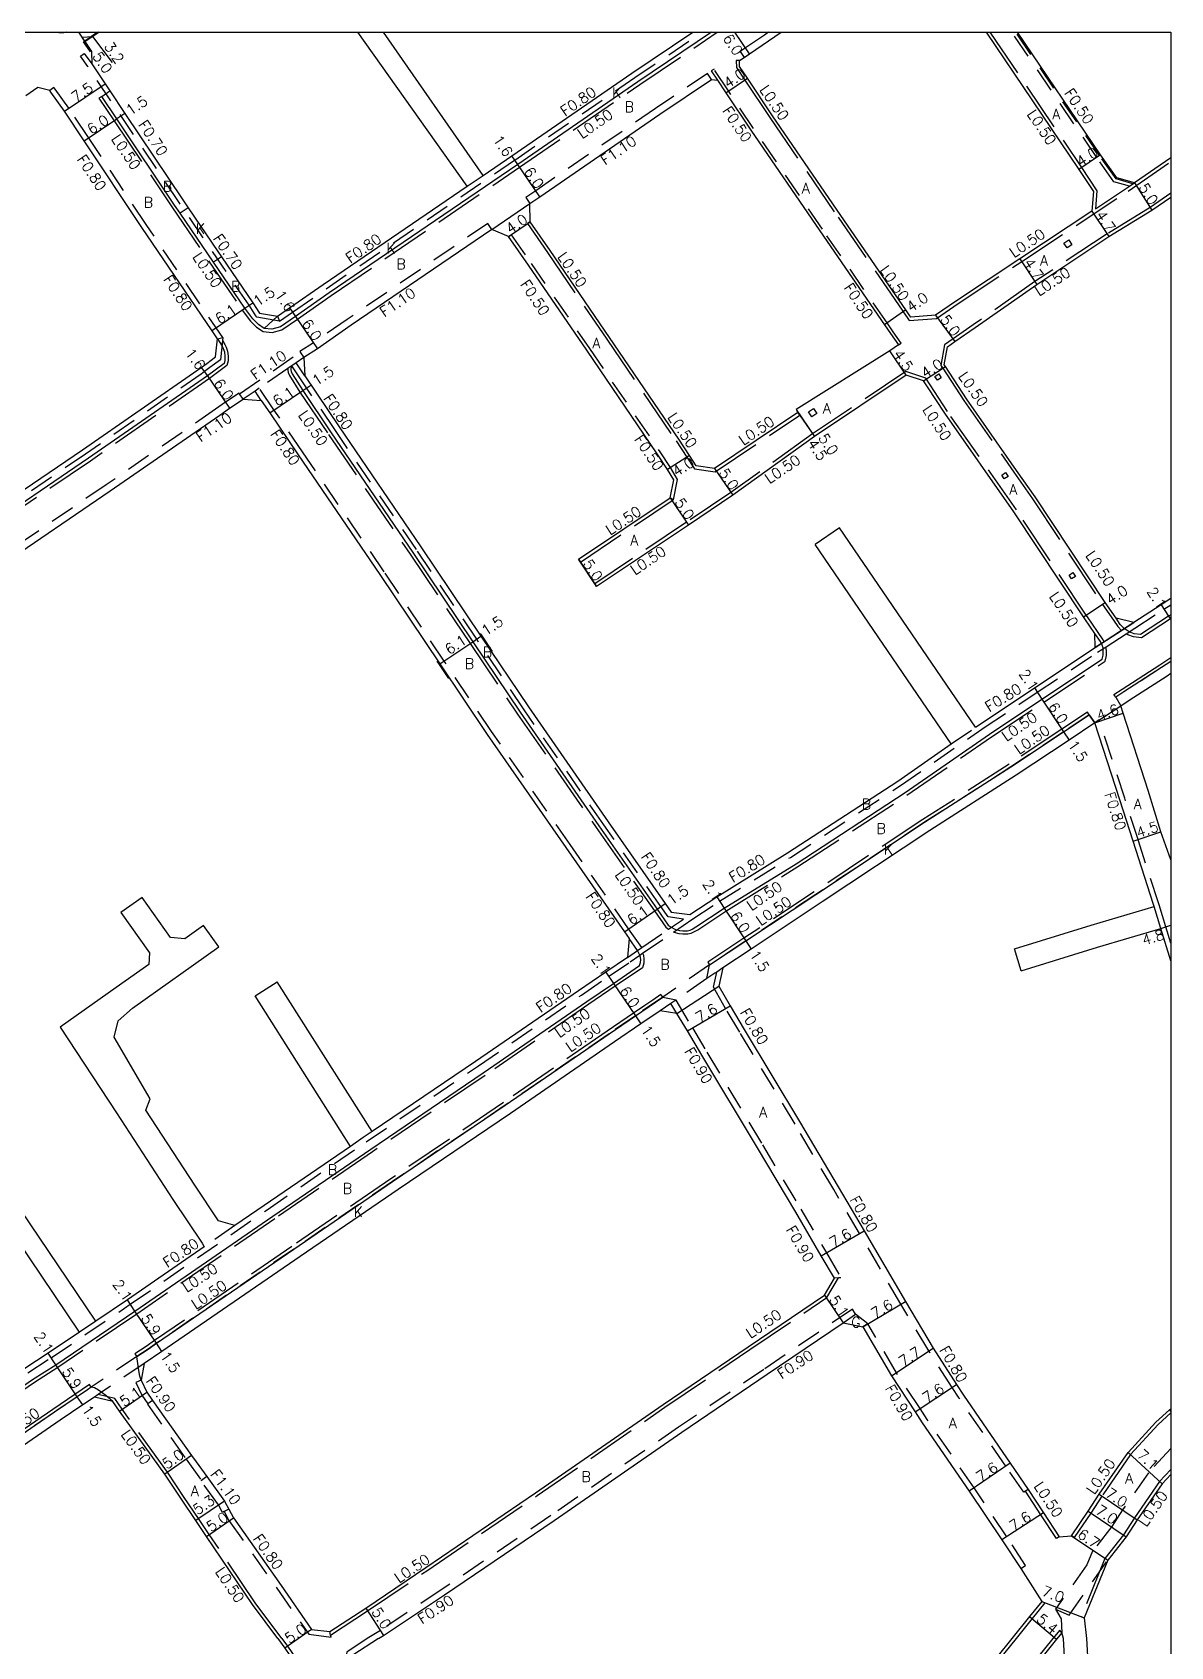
# Model space of a CAD drawing. Header units: metres. Extents: x -9600 to -8800, y -111600 to -110999.
# Drawn here: x -8974.6 to -8800, y -111247.6 to -111000 of the extents above; entities that cross this region are included whole.
import ezdxf

# ---------------------------------------------------------------- set-up
doc = ezdxf.new("R2010")
doc.units = ezdxf.units.M
doc.header["$LTSCALE"] = 2.5
doc.linetypes.add('2232000', pattern=[2.5, 1.5, -1])
doc.linetypes.add('22330', pattern=[4, 3, -1])
for name, color, linetype in [('2101000', 177, 'Continuous'), ('2101001', 1, 'Continuous'), ('2102000', 191, 'Continuous'), ('2102001', 191, 'Continuous'), ('2213000', 6, 'Continuous'), ('2232000', 4, '2232000'), ('2233000', 62, '22330'), ('2235000', 7, 'Continuous'), ('5107000', 24, '2232000'), ('6165200', 3, 'Continuous'), ('9201100', 215, 'Continuous'), ('9201500', 222, 'Continuous'), ('9201600', 215, 'Continuous'), ('9202100', 82, 'Continuous'), ('9202200', 155, 'Continuous'), ('9203500', 155, 'Continuous'), ('999', 7, 'Continuous')]:
    doc.layers.add(name, color=color, linetype=linetype)
doc.styles.add('Dm_Anotation', font='txt.shx', dxfattribs={"bigfont": 'pscdm.shx'})

msp = doc.modelspace()

# ---------------------------------------------------------------- linework, layer by layer
at = {"layer": '2101000'}
for points in [[(-8964.37, -111000), (-8966.54, -111001.48), (-8965.53, -111002.97), (-8965.5, -111004.84), (-8963.44, -111007.92), (-8962.72, -111008.99), (-8960.4, -111012.44), (-8951.52, -111025.69), (-8950.69, -111026.91), (-8946.13, -111033.61), (-8945.57, -111034.43), (-8940.78, -111041.47), (-8939.77, -111043.07), (-8937.01, -111043.55), (-8935.14, -111042.25), (-8930, -111038.67), (-8907.91, -111023.61)], [(-8905.47, -111021.94), (-8901.06, -111018.93), (-8882.63, -111006.28), (-8873.3, -111000)], [(-8812.08, -111027.42), (-8823.13, -111034.74), (-8832.87, -111041.18), (-8836.07, -111043.4), (-8839.86, -111043.67), (-8840, -111043.48), (-8840.61, -111042.58), (-8850.61, -111028.09), (-8861.06, -111012.81), (-8864.92, -111007.04), (-8866.12, -111005.24), (-8866.14, -111004.34), (-8865.43, -111003.86), (-8864.61, -111003.31), (-8861.67, -111001.33), (-8859.74, -111000)], [(-8828.32, -111000), (-8814.09, -111021.02), (-8811.83, -111024.43), (-8812.08, -111027.42)], [(-8800, -111019.23), (-8805.58, -111023.08), (-8808.27, -111022.31), (-8810.76, -111018.81), (-8823.49, -111000)], [(-8983.73, -111075.45), (-8966.92, -111064.04), (-8949.2, -111051.77), (-8948.69, -111051.4), (-8947.84, -111050.77), (-8946.49, -111049.79), (-8946.22, -111047), (-8947.04, -111045.79), (-8957.83, -111029.93), (-8966.63, -111016.62), (-8969.67, -111012.1), (-8971.75, -111009.17), (-8971.92, -111008.93), (-8973.77, -111008.49), (-8975.62, -111009.76)], [(-8800, -111086.82), (-8801.47, -111087.79), (-8805.64, -111090.52), (-8808.36, -111089.85), (-8810.04, -111087.45), (-8820.78, -111071.26), (-8823.63, -111067.19), (-8831.33, -111056.19), (-8834.55, -111051.25), (-8834.73, -111050.98), (-8834.22, -111048.23), (-8833.09, -111047.42), (-8830, -111045.28), (-8820.54, -111038.66), (-8809.49, -111031.34), (-8802.89, -111027.29), (-8800, -111025.3)], [(-8890.83, -111080.82), (-8876.76, -111071.4), (-8876.23, -111068.65), (-8877.19, -111067.03), (-8878.76, -111064.64), (-8889.58, -111048.76), (-8898.5, -111035.73), (-8901.56, -111031.32), (-8904.14, -111030.23), (-8925.68, -111044.93), (-8930.85, -111048.52), (-8932.97, -111049.89), (-8932.79, -111052.68), (-8927.56, -111060.48), (-8915.03, -111078.89), (-8905.79, -111092.63), (-8898.52, -111103.44), (-8886.28, -111121.07), (-8877.56, -111133.59), (-8876.64, -111134.91), (-8873.77, -111135.31), (-8869.63, -111132.57), (-8858.76, -111125.85), (-8841.88, -111114.82), (-8833.66, -111109.14)], [(-8829.96, -111106.58), (-8828.93, -111105.87), (-8820.91, -111100.54), (-8811.6, -111094.36), (-8811.65, -111092.18), (-8813.19, -111089.94), (-8813.37, -111089.66), (-8824.08, -111073.52), (-8834.66, -111058.41), (-8837.29, -111054.35), (-8837.9, -111053.44), (-8840.56, -111052.58), (-8854.63, -111062), (-8867.16, -111070.99), (-8873.98, -111075.56), (-8888.05, -111084.97)], [(-8979.64, -111081.85), (-8962.65, -111070.32), (-8945.86, -111058.7), (-8944.36, -111057.64), (-8942.28, -111056.25), (-8939.48, -111056.44), (-8938.2, -111058.34), (-8933.81, -111064.81), (-8921.31, -111083.17), (-8912.1, -111096.87), (-8904.82, -111107.69), (-8892.79, -111125.02), (-8883.8, -111137.93), (-8883.07, -111138.98), (-8883.34, -111141.87), (-8886.66, -111144.13), (-8890.83, -111146.98), (-8906.64, -111157.85), (-8922.5, -111168.58)], [(-8800, -111126.88), (-8801.51, -111122.6), (-8803.45, -111116.27), (-8807.31, -111104.4), (-8807.67, -111103.27), (-8806.37, -111102.41), (-8800.57, -111098.67), (-8800, -111098.29)], [(-8802.55, -111134.06), (-8802.7, -111133.58), (-8805.77, -111124.06), (-8807.82, -111117.7), (-8811.65, -111105.91), (-8815.6, -111108.54), (-8823.7, -111113.92), (-8836.94, -111122.42), (-8853.44, -111133.37), (-8864.35, -111140.59), (-8868.68, -111143.45), (-8869.29, -111146.29), (-8867.58, -111149.3), (-8865.41, -111152.91), (-8856.92, -111167.04), (-8850.99, -111177.05), (-8847.03, -111183.8), (-8840.68, -111194.65), (-8836.42, -111201.79), (-8832.85, -111207.38), (-8831.78, -111209.01), (-8824.63, -111219.43), (-8821.88, -111223.45), (-8819.51, -111227.05), (-8817.11, -111230.72), (-8815.22, -111230.56), (-8812.65, -111226.8), (-8810.95, -111224.2), (-8806.54, -111217.77), (-8802.27, -111213.13), (-8800.21, -111211.24), (-8800, -111211.09)], [(-8800, -111142.4), (-8801.53, -111137.41)], [(-8925.81, -111170.84), (-8939.04, -111179.9), (-8943.53, -111183)], [(-8948.27, -111186.27), (-8960.03, -111194.4), (-8964.87, -111197.66)], [(-8967.35, -111199.34), (-8972.15, -111202.58), (-8975.76, -111204.9), (-8996.96, -111219.51), (-9016.55, -111232.83), (-9019.66, -111234.92), (-9028.74, -111241.19), (-9031.53, -111240.95), (-9034.25, -111236.88), (-9038.37, -111230.75), (-9042.46, -111224.74)], [(-8921.52, -111246.31), (-8920.73, -111245.84), (-8911.38, -111239.62), (-8894.55, -111228.2), (-8875, -111214.65), (-8861.9, -111205.8), (-8850.25, -111197.88), (-8847.22, -111198.53), (-8842.85, -111206.02), (-8839.2, -111211.56), (-8838.1, -111213.24), (-8830.9, -111223.73), (-8825.88, -111231.2), (-8823.01, -111235.59), (-8819.79, -111240.65), (-8821.65, -111242.94), (-8824.37, -111246.31)], [(-8936.96, -111246.31), (-8940.85, -111241.11), (-8947.88, -111230.65), (-8949.52, -111228.2), (-8951.7, -111224.96), (-8954.29, -111221.12), (-8961.22, -111211.46), (-8962.27, -111209.97), (-8965.09, -111209.28), (-8966.87, -111210.48), (-8970.35, -111212.83), (-8991.56, -111227.44), (-9010.82, -111240.45), (-9014.35, -111242.79), (-9019.71, -111246.31)], [(-8800, -111221.15), (-8801.31, -111222.58), (-8805.14, -111228.11), (-8806.83, -111230.7), (-8809.65, -111234.29), (-8813.25, -111243.13), (-8812.93, -111246.31)], [(-8936.96, -111246.31), (-8935.86, -111247.77), (-8931.26, -111254.53), (-8928.08, -111271.82), (-8928.43, -111274.46), (-8928.89, -111277.05), (-8929.52, -111280.64), (-8930.44, -111285.79), (-8929.05, -111288.77)], [(-8921.52, -111246.31), (-8925.46, -111248.87), (-8926.25, -111251.77)], [(-8824.37, -111246.31), (-8826.69, -111249.18), (-8832, -111254.94), (-8836.21, -111259.59), (-8837.21, -111260.67), (-8845.74, -111265.74), (-8846.95, -111266.54)], [(-8817.51, -111246.41), (-8822.5, -111252.6), (-8827.87, -111258.72), (-8831.87, -111263.13), (-8833.06, -111265.55), (-8839.55, -111269.76)], [(-8816.43, -111246.31), (-8816.69, -111245.42), (-8817.51, -111246.41)]]:
    msp.add_lwpolyline(points, dxfattribs=at)
for points in [[(-8898.31, -111026.26), (-8896.77, -111025.21), (-8878.38, -111012.58), (-8870.42, -111007.22), (-8869.52, -111007.34), (-8868.24, -111009.26), (-8864.39, -111015.02), (-8853.84, -111030.45), (-8843.91, -111044.85), (-8842.96, -111046.21), (-8841.74, -111047.95), (-8843.1, -111048.86), (-8857.45, -111057.87), (-8857.17, -111058.28), (-8869.99, -111066.87), (-8872.77, -111066.49), (-8873.81, -111064.9), (-8875.45, -111062.39), (-8886.09, -111046.78), (-8895.2, -111033.47), (-8898.26, -111029.06)], [(-8931.76, -111244.91), (-8928.98, -111245.26), (-8923.46, -111241.65), (-8914.24, -111235.4), (-8897.44, -111223.99), (-8877.85, -111210.42), (-8864.81, -111201.61), (-8853.1, -111193.66), (-8851.57, -111191.08), (-8853.59, -111187.64), (-8857.51, -111180.94), (-8863.38, -111171.05), (-8871.9, -111156.87), (-8874.14, -111153.14), (-8875.74, -111150.47), (-8878.31, -111150.06), (-8881.25, -111152.07), (-8885.31, -111154.83), (-8901.24, -111165.79), (-8918.5, -111177.46), (-8933.51, -111187.75), (-8954.72, -111202.28), (-8957.45, -111204.12), (-8957.93, -111206.68), (-8957.03, -111208.56), (-8956.15, -111209.81), (-8950.21, -111218.24), (-8949.49, -111219.22), (-8947.86, -111221.47), (-8945.12, -111225.25), (-8944.46, -111226.49), (-8943.76, -111227.81), (-8936.45, -111238.16)]]:
    msp.add_lwpolyline(points, close=True, dxfattribs=at)
at = {"layer": '2101001'}
msp.add_lwpolyline([(-8888.05, -111084.97), (-8888.33, -111084.56), (-8890.55, -111081.24), (-8890.83, -111080.82)], dxfattribs=at)
msp.add_lwpolyline([(-8888.05, -111084.97), (-8888.33, -111084.56), (-8890.55, -111081.24), (-8890.83, -111080.82)], dxfattribs=at)
at = {"layer": '2102000'}
for points in [[(-8907.91, -111023.61), (-8924.69, -111000)], [(-8905.47, -111021.94), (-8920.72, -111000)], [(-8829.96, -111106.58), (-8850.8, -111076)], [(-8833.66, -111109.14), (-8854.52, -111078.54)], [(-8961.02, -111134.98), (-8956.65, -111141.17), (-8956.75, -111142.95), (-8961.73, -111146.49), (-8970.31, -111152.56), (-8961.71, -111165.7), (-8953.04, -111178.97), (-8948.57, -111185.69), (-8948.27, -111186.27)], [(-8948.33, -111136.98), (-8951.2, -111139.02), (-8953.43, -111138.79), (-8957.75, -111132.67)], [(-8823.96, -111140.57), (-8812.19, -111136.94), (-8802.55, -111134.06)], [(-8822.93, -111143.92), (-8811.23, -111140.31), (-8801.53, -111137.41)], [(-8943.53, -111183), (-8946.05, -111182.26), (-8949.68, -111176.8), (-8957.22, -111165.27), (-8956.52, -111163.53), (-8962.03, -111154.09), (-8961.46, -111151.57), (-8959.25, -111149.63), (-8946.01, -111140.24)], [(-8922.5, -111168.58), (-8937.06, -111145.61)], [(-8925.81, -111170.84), (-8940.43, -111147.75)], [(-8964.87, -111197.66), (-8982.18, -111172.03)], [(-8967.35, -111199.34), (-8984.67, -111173.71)], [(-8813.24, -111287.97), (-8815.49, -111266.81), (-8815.98, -111254.64), (-8816.43, -111246.31)], [(-8812.93, -111246.31), (-8812.48, -111254.49), (-8811.99, -111266.68), (-8811.45, -111267.08), (-8809.26, -111287.51)]]:
    msp.add_lwpolyline(points, dxfattribs=at)
at = {"layer": '2102001'}
for points in [[(-8850.8, -111076), (-8854.52, -111078.54)], [(-8957.75, -111132.67), (-8961.02, -111134.98)], [(-8946.01, -111140.24), (-8948.33, -111136.98)], [(-8822.93, -111143.92), (-8823.96, -111140.57)], [(-8940.43, -111147.75), (-8937.06, -111145.61)]]:
    msp.add_lwpolyline(points, dxfattribs=at)
at = {"layer": '2213000'}
for points in [[(-8870.44, -111000), (-8881.71, -111007.59), (-8900.15, -111020.25), (-8929.07, -111039.97), (-8934.22, -111043.56), (-8936.52, -111045.16), (-8937.87, -111045.52), (-8939.02, -111045.4), (-8939.92, -111044.82), (-8940.8, -111043.94), (-8942.02, -111042.32), (-8946.83, -111035.25), (-8951.93, -111027.75), (-8952.78, -111026.5), (-8961.65, -111013.28), (-8963.96, -111009.83), (-8962.72, -111008.99)], [(-8946.22, -111047), (-8945.51, -111048.11), (-8945.34, -111048.5), (-8945.15, -111049), (-8945.07, -111049.71), (-8945.06, -111050.34), (-8945.19, -111050.81), (-8947.74, -111052.69), (-8965.99, -111065.33), (-8982.96, -111076.86), (-8995.53, -111085.43), (-9009.89, -111095.26), (-9023.68, -111104.61), (-9040, -111115.73), (-9043.64, -111118.27), (-9056.08, -111126.95), (-9066.89, -111134.34), (-9078.16, -111142.04), (-9082.79, -111145.17), (-9086.62, -111147.76)], [(-8932.97, -111049.89), (-8934.15, -111050.7), (-8934.81, -111051.15), (-8934.9, -111051.21), (-8934.94, -111051.77), (-8934.9, -111052.02), (-8934.74, -111052.37), (-8933.13, -111054.94), (-8928.75, -111061.4), (-8916.24, -111079.77), (-8907.03, -111093.47), (-8899.77, -111104.28), (-8887.69, -111121.67), (-8878.79, -111134.45), (-8877.09, -111136.9), (-8876.63, -111137.25), (-8876.06, -111137.55), (-8875.35, -111137.72), (-8874.82, -111137.77), (-8874.13, -111137.77), (-8873.73, -111137.69), (-8873.38, -111137.52), (-8872.82, -111137.2), (-8868.49, -111134.34), (-8857.44, -111127.5), (-8840.73, -111116.58), (-8827.77, -111107.62), (-8819.75, -111102.29), (-8810.5, -111096.15), (-8810.36, -111095.52), (-8810.35, -111095.02), (-8810.38, -111094.41), (-8810.51, -111093.99), (-8810.78, -111093.41), (-8811.65, -111092.18)], [(-8800, -111089.33), (-8800.32, -111089.55), (-8804.62, -111092.35), (-8805.61, -111092.24), (-8806.37, -111091.94), (-8807.12, -111091.45), (-8807.74, -111090.83), (-8808.36, -111089.85)], [(-8800, -111096.5), (-8801.39, -111097.41), (-8807.19, -111101.15), (-8808.43, -111101.98), (-8807.67, -111103.27)], [(-8868.68, -111143.45), (-8869.64, -111144.11), (-8869.91, -111144.3), (-8871.14, -111145.12), (-8870.76, -111143.03), (-8865.18, -111139.34), (-8854.41, -111132.21), (-8837.75, -111121.15), (-8824.5, -111112.65), (-8816.43, -111107.29), (-8812.49, -111104.67), (-8811.65, -111105.91)], [(-8995.74, -111221.22), (-8974.56, -111206.62), (-8970.98, -111204.33), (-8958.86, -111196.14), (-8937.7, -111181.53), (-8922.7, -111171.25), (-8905.43, -111159.57), (-8889.56, -111148.65), (-8885.48, -111145.87), (-8881.46, -111143.13), (-8881.3, -111142.66), (-8881.29, -111142.17), (-8881.35, -111141.65), (-8881.42, -111141.52), (-8881.63, -111141.09), (-8881.79, -111140.81), (-8883.07, -111138.98)], [(-8957.93, -111206.68), (-8958.13, -111206.08), (-8958.28, -111205.2), (-8958.57, -111203.07), (-8956.86, -111201.92), (-8955.56, -111201.03), (-8934.5, -111186.6), (-8919.35, -111176.23), (-8902.08, -111164.55), (-8886.15, -111153.59), (-8882.1, -111150.83), (-8877.91, -111147.97), (-8875.83, -111148.36), (-8875.92, -111148.42), (-8876.67, -111148.93), (-8878.31, -111150.06)], [(-8962.27, -111209.97), (-8963.33, -111209.04), (-8963.89, -111208.63), (-8964.46, -111208.21), (-8965.06, -111207.88), (-8965.56, -111207.78), (-8966.15, -111208.19), (-8967.71, -111209.24), (-8971.2, -111211.59), (-8992.37, -111226.18), (-9011.65, -111239.21), (-9015.2, -111241.56), (-9022.09, -111246.31), (-9023.6, -111247.57)]]:
    msp.add_lwpolyline(points, dxfattribs=at)
at = {"layer": '2232000'}
for points in [[(-8937.01, -111043.55), (-8936.71, -111044.32), (-8934.68, -111042.91), (-8929.55, -111039.33), (-8900.6, -111019.59), (-8882.18, -111006.95), (-8871.87, -111000)], [(-8861.68, -111000), (-8862.29, -111000.42), (-8865.22, -111002.39), (-8866.05, -111002.95), (-8865.43, -111003.86)], [(-8806.32, -111023.59), (-8808.7, -111022.91), (-8811.33, -111019.21), (-8824.34, -111000)], [(-8805.79, -111023.22), (-8808.39, -111022.48), (-8810.92, -111018.92), (-8823.73, -111000)], [(-8936.71, -111044.32), (-8940.19, -111043.7), (-8940.34, -111043.47), (-8941.36, -111041.86), (-8952.1, -111026.08), (-8966.08, -111005.24), (-8967.2, -111003.68), (-8966.64, -111003.27), (-8965.5, -111004.84)], [(-8870.42, -111007.22), (-8871.03, -111006.31), (-8879, -111011.67), (-8897.4, -111024.3), (-8898.93, -111025.35), (-8898.31, -111026.26)], [(-8841.74, -111047.95), (-8841.33, -111047.67), (-8842.55, -111045.92), (-8843.5, -111044.57), (-8853.43, -111030.17), (-8863.98, -111014.74), (-8867.83, -111008.98), (-8870.05, -111005.65), (-8870.47, -111005.93), (-8869.52, -111007.34)], [(-8946.22, -111047), (-8945.4, -111046.79), (-8957.16, -111029.48), (-8966, -111016.13), (-8969.02, -111011.63), (-8971.09, -111008.72), (-8971.28, -111008.46), (-8971.92, -111008.93)], [(-8907.91, -111023.61), (-8905.47, -111021.94)], [(-8904.14, -111030.23), (-8904.76, -111029.32), (-8926.31, -111044.02), (-8931.46, -111047.61), (-8933.57, -111048.96), (-8933.51, -111049.05), (-8932.97, -111049.89), (-8934.15, -111050.7), (-8934.81, -111051.15), (-8934.9, -111051.21), (-8935.43, -111051.57), (-8939.79, -111054.55), (-8940.45, -111055.01), (-8942.28, -111056.25), (-8942.83, -111055.42), (-8942.89, -111055.34), (-8944.98, -111056.73), (-8946.49, -111057.8), (-8963.27, -111069.41), (-8980.25, -111080.94)], [(-8901.56, -111031.32), (-8901.15, -111031.04), (-8898.09, -111035.45), (-8889.17, -111048.48), (-8878.34, -111064.36), (-8876.77, -111066.76), (-8875.7, -111068.56), (-8876.31, -111071.7), (-8876.76, -111071.4)], [(-8945.4, -111046.79), (-8945.45, -111047.28), (-8945.73, -111050.22), (-8947.37, -111051.42), (-8948.21, -111052.04), (-8948.73, -111052.42), (-8966.47, -111064.7), (-8983.28, -111076.11)], [(-8942.83, -111055.42), (-8933.51, -111049.05)], [(-8932.79, -111052.68), (-8934.15, -111050.7)], [(-8874.75, -111135.98), (-8877.1, -111135.66), (-8878.22, -111134.05), (-8886.94, -111121.53), (-8899.18, -111103.89), (-8906.45, -111093.08), (-8915.69, -111079.33), (-8928.23, -111060.93), (-8933.46, -111053.13), (-8934.81, -111051.15)], [(-8939.48, -111056.44), (-8940.45, -111055.01)], [(-8881.13, -111140.36), (-8883.14, -111137.47), (-8892.13, -111124.57), (-8904.16, -111107.24), (-8911.43, -111096.42), (-8920.64, -111082.73), (-8933.15, -111064.36), (-8937.54, -111057.89), (-8939.79, -111054.55)], [(-8975.31, -111205.56), (-8971.71, -111203.25), (-8959.58, -111195.06), (-8938.59, -111180.56), (-8923.39, -111170.15), (-8906.19, -111158.51), (-8890.38, -111147.64), (-8886.21, -111144.8), (-8882.89, -111142.53), (-8881.42, -111141.52), (-8881, -111141.24), (-8876.28, -111138), (-8873.32, -111135.97), (-8869.2, -111133.24), (-8858.33, -111126.53), (-8841.43, -111115.49), (-8828.48, -111106.53), (-8820.47, -111101.21), (-8811.21, -111095.06), (-8809.91, -111094.22), (-8806.83, -111092.23), (-8805.5, -111091.38), (-8801.04, -111088.46), (-8800, -111087.78)], [(-8805.64, -111090.52), (-8807.54, -111091.74), (-8810.21, -111093.46), (-8811.6, -111094.36)], [(-8833.66, -111109.14), (-8829.96, -111106.58)], [(-8800, -111139.66), (-8800.76, -111137.18), (-8801.78, -111133.83), (-8801.93, -111133.34), (-8805.01, -111123.81), (-8807.06, -111117.45), (-8810.96, -111105.45), (-8811.65, -111105.91)], [(-8801.53, -111137.41), (-8802.55, -111134.06)], [(-8883.34, -111141.87), (-8881.79, -111140.81), (-8881.13, -111140.36), (-8877.05, -111137.56), (-8874.75, -111135.98)], [(-8821.88, -111223.45), (-8822.29, -111223.72), (-8822.54, -111223.89), (-8825.29, -111219.88), (-8832.44, -111209.46), (-8833.53, -111207.82), (-8837.1, -111202.21), (-8841.37, -111195.06), (-8847.72, -111184.21), (-8851.68, -111177.45), (-8857.61, -111167.45), (-8866.1, -111153.32), (-8868.27, -111149.7), (-8870.14, -111146.42), (-8869.64, -111144.11)], [(-8875.74, -111150.47), (-8876.67, -111148.93)], [(-8875.92, -111148.42), (-8873.37, -111152.68), (-8871.13, -111156.4), (-8862.61, -111170.59), (-8856.74, -111180.48), (-8852.81, -111187.19), (-8850.58, -111190.99), (-8850.95, -111191.02), (-8851.57, -111191.08)], [(-8922.5, -111168.58), (-8923.84, -111169.49), (-8925.81, -111170.84)], [(-8943.53, -111183), (-8948.27, -111186.27)], [(-8850.25, -111197.88), (-8848.35, -111196.59), (-8848.8, -111195.81), (-8862.4, -111205.05), (-8875.5, -111213.91), (-8895.06, -111227.45), (-8911.88, -111238.87), (-8921.22, -111245.07), (-8923.27, -111246.31)], [(-8964.87, -111197.66), (-8967.35, -111199.34)], [(-8823.01, -111235.59), (-8822.25, -111235.1), (-8822.26, -111235.1), (-8825.13, -111230.7), (-8830.16, -111223.22), (-8837.35, -111212.73), (-8838.45, -111211.06), (-8842.08, -111205.55), (-8846.44, -111198.07), (-8847.22, -111198.53)], [(-8957.93, -111206.68), (-8958.74, -111207.06), (-8957.81, -111209.01), (-8956.88, -111210.33)], [(-8956.15, -111209.81), (-8956.88, -111210.33), (-8956.96, -111210.39), (-8951.02, -111218.82), (-8948.67, -111222.06)], [(-8947.86, -111221.47), (-8948.67, -111222.06), (-8948.75, -111222.11)], [(-8944.46, -111226.49), (-8945.17, -111226.86), (-8945.44, -111227), (-8946.06, -111225.83), (-8948.75, -111222.11)], [(-8945.17, -111226.86), (-8944.44, -111228.23), (-8937.11, -111238.61), (-8932.21, -111245.66), (-8928.79, -111246.09), (-8928.86, -111245.78), (-8928.98, -111245.26)], [(-8923.27, -111246.31), (-8926.36, -111248.39), (-8927.15, -111251.77)]]:
    msp.add_lwpolyline(points, dxfattribs=at)
at = {"layer": '2233000'}
for points in [[(-8969.4, -111000), (-8969.52, -111000.03), (-8969.78, -111000.07), (-8970.03, -111000.09), (-8970.29, -111000.09), (-8970.54, -111000.06), (-8970.79, -111000.01), (-8970.83, -111000)], [(-8963.96, -111009.83), (-8964.38, -111010.1), (-8962.06, -111013.56), (-8953.2, -111026.78), (-8942.42, -111042.62), (-8941.15, -111044.29), (-8940.24, -111045.21), (-8939.19, -111045.88), (-8937.84, -111046.02), (-8936.31, -111045.62), (-8933.94, -111043.97), (-8928.78, -111040.38), (-8899.87, -111020.67), (-8881.43, -111008.01), (-8869.54, -111000)], [(-8827.72, -111000), (-8813.68, -111020.74), (-8811.31, -111024.3), (-8811.55, -111027.07)], [(-8866.14, -111004.34), (-8866.64, -111004.35), (-8866.61, -111005.4), (-8865.33, -111007.32), (-8861.48, -111013.09), (-8851.02, -111028.37), (-8841.03, -111042.87), (-8840.41, -111043.76), (-8840.11, -111044.18), (-8835.9, -111043.89), (-8832.59, -111041.6), (-8822.86, -111035.15), (-8806.52, -111024.34), (-8800, -111019.83)], [(-8811.55, -111027.07), (-8806.8, -111023.92), (-8806.32, -111023.59), (-8805.79, -111023.22), (-8805.58, -111023.08)], [(-8800, -111024.69), (-8803.17, -111026.88), (-8809.76, -111030.92), (-8820.82, -111038.24), (-8830.28, -111044.87), (-8833.38, -111047.01), (-8834.68, -111047.94), (-8835.26, -111051.09), (-8834.96, -111051.53), (-8831.74, -111056.47), (-8824.04, -111067.47), (-8821.19, -111071.54), (-8810.45, -111087.73), (-8808.78, -111090.13), (-8808.13, -111091.14), (-8807.54, -111091.74)], [(-8898.26, -111029.06), (-8898.67, -111029.34), (-8895.61, -111033.76), (-8886.51, -111047.06), (-8875.86, -111062.67), (-8874.23, -111065.17), (-8873.06, -111066.95), (-8869.87, -111067.39), (-8856.89, -111058.7), (-8857.17, -111058.28)], [(-8945.45, -111047.28), (-8945.06, -111047.88), (-8944.88, -111048.31), (-8944.66, -111048.88), (-8944.57, -111049.68), (-8944.56, -111050.4), (-8944.75, -111051.11), (-8947.45, -111053.09), (-8965.7, -111065.75), (-8982.68, -111077.27)], [(-8935.43, -111051.57), (-8935.44, -111051.8), (-8935.38, -111052.17), (-8935.18, -111052.61), (-8933.55, -111055.21), (-8929.17, -111061.68), (-8916.66, -111080.05), (-8907.45, -111093.75), (-8900.18, -111104.56), (-8888.11, -111121.95), (-8879.2, -111134.73), (-8877.45, -111137.24), (-8877.05, -111137.56)], [(-8810.21, -111093.46), (-8810.35, -111093.16), (-8811.25, -111091.88), (-8812.77, -111089.66), (-8812.95, -111089.39), (-8823.67, -111073.23), (-8834.24, -111058.13), (-8836.87, -111054.08), (-8837.58, -111053.02), (-8840.64, -111052.03), (-8854.92, -111061.59), (-8867.45, -111070.58), (-8874.26, -111075.14), (-8888.33, -111084.56), (-8888.05, -111084.97)], [(-8890.83, -111080.82), (-8890.55, -111081.24), (-8876.31, -111071.7)], [(-8800, -111089.93), (-8800.05, -111089.96), (-8804.49, -111092.87), (-8805.73, -111092.72), (-8806.59, -111092.38), (-8806.83, -111092.23)], [(-8876.28, -111138), (-8876.23, -111138.02), (-8875.43, -111138.21), (-8874.84, -111138.27), (-8874.08, -111138.27), (-8873.57, -111138.16), (-8873.15, -111137.97), (-8872.55, -111137.63), (-8868.22, -111134.76), (-8857.18, -111127.92), (-8840.45, -111116.99), (-8827.49, -111108.03), (-8819.48, -111102.71), (-8810.05, -111096.45), (-8809.86, -111095.58), (-8809.85, -111095.01), (-8809.89, -111094.32), (-8809.91, -111094.22)], [(-8808.43, -111101.98), (-8808.71, -111101.56), (-8807.47, -111100.73), (-8801.66, -111096.99), (-8800, -111095.9)], [(-8812.49, -111104.67), (-8812.77, -111104.26), (-8816.71, -111106.87), (-8824.77, -111112.23), (-8838.02, -111120.73), (-8854.68, -111131.79), (-8865.46, -111138.92), (-8871.01, -111142.6), (-8870.76, -111143.03)], [(-8881, -111141.24), (-8880.87, -111141.5), (-8880.79, -111142.14), (-8880.8, -111142.75), (-8881.04, -111143.45), (-8885.19, -111146.28), (-8889.27, -111149.06), (-8905.15, -111159.98), (-8922.42, -111171.67), (-8937.42, -111181.94), (-8958.58, -111196.56), (-8970.71, -111204.75), (-8974.28, -111207.04), (-8995.46, -111221.63), (-9015.11, -111234.99), (-9018.21, -111237.08), (-9028.38, -111243.91), (-9029.55, -111244.03), (-9030.94, -111243.88), (-9031.12, -111243.83)], [(-8877.91, -111147.97), (-8878.19, -111147.56), (-8879.43, -111148.41), (-8880.67, -111149.25), (-8882.38, -111150.41), (-8886.43, -111153.18), (-8902.36, -111164.14), (-8919.63, -111175.82), (-8934.78, -111186.19), (-8955.84, -111200.62), (-8957.16, -111201.51), (-8958.88, -111202.67), (-8958.57, -111203.07)], [(-8928.86, -111245.78), (-8923.19, -111242.06), (-8913.96, -111235.82), (-8897.15, -111224.4), (-8877.57, -111210.84), (-8864.53, -111202.02), (-8852.73, -111194.01), (-8850.95, -111191.02)], [(-8965.56, -111207.78), (-8965.84, -111207.37), (-8971.48, -111211.18), (-8992.65, -111225.77), (-9011.93, -111238.79), (-9015.48, -111241.15), (-9022.97, -111246.31)], [(-8936.34, -111246.31), (-8940.43, -111240.83), (-8947.46, -111230.37), (-8949.1, -111227.92), (-8951.29, -111224.68), (-8953.88, -111220.83), (-8960.81, -111211.17), (-8961.97, -111209.53), (-8964.53, -111208.9)], [(-8800, -111211.72), (-8801.92, -111213.49), (-8806.15, -111218.08), (-8810.54, -111224.48), (-8812.23, -111227.08), (-8814.8, -111230.84), (-8815.22, -111230.56)], [(-8800, -111220.41), (-8801.7, -111222.26), (-8805.56, -111227.83), (-8807.24, -111230.41), (-8810.09, -111234.04), (-8813.72, -111242.96)], [(-8817.11, -111230.72), (-8817.53, -111231), (-8819.93, -111227.33), (-8822.29, -111223.72)], [(-8819.79, -111240.65), (-8819.3, -111240.83), (-8821.26, -111243.26), (-8823.73, -111246.31)], [(-8813.72, -111242.96), (-8813.25, -111243.13)], [(-8936.34, -111246.31), (-8935.45, -111247.49), (-8930.79, -111254.34), (-8927.57, -111271.81), (-8927.93, -111274.54), (-8928.39, -111277.13)], [(-8823.73, -111246.31), (-8826.31, -111249.51), (-8831.63, -111255.28), (-8835.84, -111259.92), (-8836.89, -111261.07), (-8845.48, -111266.16), (-8846.69, -111266.97)], [(-8818.08, -111246.31), (-8822.88, -111252.27), (-8828.24, -111258.39), (-8832.29, -111262.84), (-8833.45, -111265.21), (-8839.82, -111269.34)], [(-8816.69, -111245.42), (-8817.03, -111245.05), (-8818.08, -111246.31)]]:
    msp.add_lwpolyline(points, dxfattribs=at)
at = {"layer": '2235000'}
for points in [[(-8815.65, -111031.82), (-8815.15, -111032.57), (-8815.9, -111033.07), (-8816.4, -111032.32)], [(-8835.78, -111053.37), (-8836.16, -111052.79), (-8835.58, -111052.4), (-8835.19, -111052.98)], [(-8855.54, -111058.21), (-8854.79, -111057.71), (-8854.29, -111058.45), (-8855.04, -111058.95)], [(-8825.52, -111068.49), (-8825.91, -111067.91), (-8825.33, -111067.52), (-8824.94, -111068.1)], [(-8815.2, -111083.83), (-8815.59, -111083.24), (-8815.01, -111082.86), (-8814.62, -111083.44)]]:
    msp.add_lwpolyline(points, close=True, dxfattribs=at)
at = {"layer": '5107000'}
for points in [[(-8800, -111096.5), (-8801.39, -111097.41), (-8807.19, -111101.15), (-8808.43, -111101.98)], [(-8811.65, -111105.91), (-8812.49, -111104.67), (-8816.43, -111107.29), (-8824.5, -111112.65), (-8837.75, -111121.15), (-8854.41, -111132.21), (-8865.18, -111139.34), (-8870.76, -111143.03)], [(-8870.76, -111143.03), (-8877.91, -111147.97), (-8882.1, -111150.83), (-8886.15, -111153.59), (-8902.08, -111164.55), (-8919.35, -111176.23), (-8934.5, -111186.6), (-8955.56, -111201.03), (-8956.86, -111201.92), (-8958.57, -111203.07), (-8965.56, -111207.78), (-8966.15, -111208.19), (-8967.71, -111209.24), (-8971.2, -111211.59), (-8992.37, -111226.18), (-9011.65, -111239.21), (-9015.2, -111241.56), (-9022.09, -111246.31), (-9023.6, -111247.57)], [(-8871.14, -111145.12), (-8875.83, -111148.36), (-8875.92, -111148.42), (-8876.67, -111148.93), (-8878.31, -111150.06)], [(-8957.45, -111204.12), (-8964.53, -111208.9), (-8965.09, -111209.28)], [(-8800, -111217.16), (-8803.43, -111220.89), (-8807.38, -111226.6), (-8809.03, -111229.13), (-8812.01, -111232.92), (-8812.86, -111235.02), (-8817.66, -111241.79), (-8815.6, -111242.71), (-8809.65, -111234.29)], [(-8817.66, -111241.79), (-8816.82, -111243.32), (-8816.69, -111245.42)]]:
    msp.add_lwpolyline(points, dxfattribs=at)
at = {"layer": '6165200'}
for points in [[(-8965.68, -111003.02), (-8965.68, -111003.01), (-8966.75, -111001.44), (-8964.64, -111000)], [(-8905.9, -111092.2), (-8905.66, -111092.55), (-8904.05, -111094.95)], [(-8912.57, -111096.44), (-8912.22, -111096.95), (-8910.79, -111099.08)]]:
    msp.add_lwpolyline(points, dxfattribs=at)
at = {"layer": '9201100'}
for points in [[(-8967.54, -111000), (-8966.54, -111001.48)], [(-8967.54, -111000), (-8965.53, -111002.97)], [(-8864.61, -111003.31), (-8866.83, -111000)], [(-8969.67, -111012.1), (-8963.44, -111007.92)], [(-8868.24, -111009.26), (-8864.92, -111007.04)], [(-8966.63, -111016.62), (-8961.65, -111013.28)], [(-8960.4, -111012.44), (-8961.65, -111013.28)], [(-8900.15, -111020.25), (-8901.06, -111018.93)], [(-8896.77, -111025.21), (-8900.15, -111020.25)], [(-8810.76, -111018.81), (-8814.09, -111021.02)], [(-8805.58, -111023.08), (-8802.89, -111027.29)], [(-8812.08, -111027.42), (-8809.49, -111031.34)], [(-8901.56, -111031.32), (-8898.26, -111029.06)], [(-8823.13, -111034.74), (-8820.54, -111038.66)], [(-8946.98, -111045.69), (-8942.02, -111042.32)], [(-8942.02, -111042.32), (-8940.78, -111041.47)], [(-8935.14, -111042.25), (-8934.22, -111043.56)], [(-8840.61, -111042.58), (-8843.91, -111044.85)], [(-8836.07, -111043.4), (-8833.09, -111047.42)], [(-8934.22, -111043.56), (-8930.85, -111048.52)], [(-8840.56, -111052.58), (-8843.1, -111048.86)], [(-8948.69, -111051.4), (-8947.74, -111052.69)], [(-8947.74, -111052.69), (-8944.36, -111057.64)], [(-8837.9, -111053.44), (-8834.55, -111051.25)], [(-8938.2, -111058.34), (-8933.13, -111054.94)], [(-8933.13, -111054.94), (-8931.89, -111054.1)], [(-8857.45, -111057.87), (-8854.63, -111062)], [(-8857.17, -111058.28), (-8854.63, -111062)], [(-8873.81, -111064.9), (-8877.19, -111067.03)], [(-8869.99, -111066.87), (-8867.16, -111070.99)], [(-8876.76, -111071.4), (-8873.98, -111075.56)], [(-8890.83, -111080.82), (-8888.05, -111084.97)], [(-8813.37, -111089.66), (-8810.04, -111087.45)], [(-8801.47, -111087.79), (-8800.32, -111089.55)], [(-8800.32, -111089.55), (-8800, -111090.04)], [(-8907.03, -111093.47), (-8905.79, -111092.63)], [(-8912.1, -111096.87), (-8907.03, -111093.47)], [(-8820.91, -111100.54), (-8819.75, -111102.29)], [(-8819.75, -111102.29), (-8816.43, -111107.29)], [(-8811.65, -111105.91), (-8807.31, -111104.4)], [(-8816.43, -111107.29), (-8815.6, -111108.54)], [(-8805.77, -111124.06), (-8801.51, -111122.6)], [(-8869.63, -111132.57), (-8868.49, -111134.34)], [(-8883.8, -111137.93), (-8878.79, -111134.45)], [(-8878.79, -111134.45), (-8877.56, -111133.59)], [(-8868.49, -111134.34), (-8865.18, -111139.34)], [(-8801.53, -111137.41), (-8800, -111136.93)], [(-8865.18, -111139.34), (-8864.35, -111140.59)], [(-8886.66, -111144.13), (-8885.48, -111145.87)], [(-8885.48, -111145.87), (-8882.1, -111150.83)], [(-8874.14, -111153.14), (-8867.58, -111149.3)], [(-8882.1, -111150.83), (-8881.25, -111152.07)], [(-8853.59, -111187.64), (-8847.03, -111183.8)], [(-8958.86, -111196.14), (-8960.03, -111194.4)], [(-8853.1, -111193.66), (-8850.25, -111197.88)], [(-8955.56, -111201.03), (-8958.86, -111196.14)], [(-8847.22, -111198.53), (-8840.68, -111194.65)], [(-8954.72, -111202.28), (-8955.56, -111201.03)], [(-8842.85, -111206.02), (-8836.42, -111201.79)], [(-8970.98, -111204.33), (-8972.15, -111202.58)], [(-8967.71, -111209.24), (-8970.98, -111204.33)], [(-8966.87, -111210.48), (-8967.71, -111209.24)], [(-8961.22, -111211.46), (-8957.03, -111208.56)], [(-8839.2, -111211.56), (-8832.85, -111207.38)], [(-8800.21, -111211.24), (-8800, -111211.49)], [(-8950.21, -111218.24), (-8954.29, -111221.12)], [(-8806.54, -111217.77), (-8801.31, -111222.58)], [(-8824.63, -111219.43), (-8830.9, -111223.73)], [(-8945.12, -111225.25), (-8949.52, -111228.2)], [(-8810.95, -111224.2), (-8805.14, -111228.11)], [(-8947.88, -111230.65), (-8943.76, -111227.81)], [(-8819.51, -111227.05), (-8825.88, -111231.2)], [(-8812.65, -111226.8), (-8806.83, -111230.7)], [(-8815.22, -111230.56), (-8809.65, -111234.29)], [(-8819.79, -111240.65), (-8813.25, -111243.13)], [(-8923.46, -111241.65), (-8920.73, -111245.84)], [(-8821.65, -111242.94), (-8817.51, -111246.41)], [(-8931.76, -111244.91), (-8935.86, -111247.77)]]:
    msp.add_lwpolyline(points, dxfattribs=at)
at = {"layer": '9201600'}
msp.add_lwpolyline([(-8966.9, -111000.74), (-8965.36, -111000.66), (-8962.37, -111004.64)], dxfattribs=at)
at = {"layer": '9202200'}
for points in [[(-8950.69, -111026.91), (-8951.93, -111027.75)], [(-8904.14, -111030.23), (-8898.31, -111026.26)], [(-8945.57, -111034.43), (-8946.83, -111035.25)], [(-8937.01, -111043.55), (-8939.02, -111045.4)], [(-8811.6, -111094.36), (-8805.64, -111090.52)], [(-8811.65, -111105.91), (-8807.67, -111103.27)], [(-8875.74, -111150.47), (-8869.29, -111146.29)], [(-8846.44, -111198.07), (-8848.35, -111196.59)]]:
    msp.add_lwpolyline(points, dxfattribs=at)
at = {"layer": '999'}
msp.add_lwpolyline([(-9600, -111000), (-8800, -111000), (-8800, -111600), (-9600, -111600)], close=True, dxfattribs=at)

# ---------------------------------------------------------------- texts
at = {"layer": '9201500', "style": 'Dm_Anotation'}
for s, rotation, p in [('6.0', 303.9674, (-8868.77, -111000.91)), ('5.0', 304.2452, (-8965.46, -111003.66)), ('3.2', 304.5784, (-8963.67, -111002.16)), ('4.0', 33.746, (-8867.9, -111008.66)), ('7.5', 33.8458, (-8967.94, -111010.82)), ('1.5', 33.8485, (-8959.58, -111012.84)), ('6.0', 33.8485, (-8965.52, -111015.76)), ('1.6', 304.296, (-8904.05, -111016.44)), ('4.0', 33.5828, (-8813.81, -111020.72)), ('6.0', 304.2948, (-8899.28, -111021.35)), ('5.0', 302.4567, (-8805.01, -111023.78)), ('4.0', 34.4531, (-8901.28, -111031.01)), ('4.7', 303.5146, (-8811.59, -111027.99)), ('4.7', 303.5146, (-8822.64, -111035.31)), ('1.5', 33.872, (-8940.05, -111042.13)), ('1.6', 304.8467, (-8937.48, -111040.26)), ('4.0', 34.5952, (-8839.83, -111043.01)), ('6.1', 34.2058, (-8945.88, -111044.82)), ('5.0', 306.6051, (-8835.46, -111044.06)), ('6.0', 304.2398, (-8933.35, -111044.66)), ('1.6', 306.2477, (-8951.25, -111049.19)), ('4.5', 304.2449, (-8842.65, -111049.34)), ('4.0', 33.1472, (-8837.62, -111053.14)), ('6.0', 304.3504, (-8946.87, -111053.79)), ('1.5', 33.872, (-8931.01, -111054.28)), ('6.1', 33.8651, (-8937.05, -111057.45)), ('4.5', 304.3006, (-8855.81, -111063.05)), ('5.0', 304.3006, (-8854.13, -111062.21)), ('4.0', 32.2219, (-8875.79, -111068.2)), ('5.0', 304.5141, (-8869.4, -111067.56)), ('5.0', 303.8087, (-8876.18, -111072.09)), ('5.0', 303.8015, (-8890.25, -111081.51)), ('4.0', 33.5619, (-8809.26, -111087.9)), ('2.1', 303.2035, (-8803.74, -111085.74)), ('1.5', 33.913, (-8905.05, -111092.63)), ('6.1', 33.9129, (-8910.64, -111095.52)), ('2.1', 303.5926, (-8823.37, -111098.34)), ('6.0', 303.5904, (-8818.89, -111103.4)), ('4.6', 19.1957, (-8811.02, -111105.59)), ('1.5', 303.5945, (-8815.85, -111109.23)), ('4.5', 18.972, (-8804.96, -111123.57)), ('2.1', 302.7616, (-8871.86, -111130.59)), ('1.5', 34.861, (-8876.57, -111133.94)), ('6.1', 34.8597, (-8882.67, -111137.02)), ('6.0', 303.485, (-8867.63, -111135.45)), ('4.8', 17.5367, (-8804.1, -111140.06)), ('2.1', 304.2741, (-8888.98, -111142)), ('1.5', 303.4744, (-8864.67, -111141.43)), ('6.0', 304.28, (-8884.61, -111146.97)), ('7.6', 30.357, (-8872.29, -111151.94)), ('1.5', 304.2805, (-8881.35, -111152.96)), ('7.6', 30.3584, (-8851.74, -111186.44)), ('2.1', 304.0171, (-8962.37, -111191.95)), ('5.1', 304.0621, (-8852.49, -111194.39)), ('7.6', 30.6546, (-8845.37, -111197.32)), ('5.9', 304.0164, (-8958.02, -111197.21)), ('2.1', 303.7155, (-8974.44, -111199.96)), ('7.7', 33.3559, (-8841.02, -111204.7)), ('1.5', 304.0192, (-8955.06, -111202.95)), ('5.9', 303.7134, (-8970.15, -111205.4)), ('5.1', 34.7437, (-8960.5, -111210.84)), ('7.6', 33.3564, (-8837.42, -111210.27)), ('1.5', 304.0192, (-8967.09, -111211.18)), ('5.0', 35.2029, (-8953.97, -111220.44)), ('7.1', 317.4151, (-8805.29, -111218.33)), ('7.6', 34.4534, (-8829.14, -111222.4)), ('7.0', 326.1216, (-8810.17, -111224.41)), ('5.3', 33.8883, (-8949.28, -111227.44)), ('7.0', 326.1219, (-8811.68, -111227.01)), ('5.0', 34.5646, (-8947.19, -111230.05)), ('7.6', 33.0922, (-8824.09, -111229.92)), ('6.7', 326.1223, (-8814.44, -111230.69)), ('7.0', 339.1985, (-8819.92, -111239.66)), ('5.0', 303.0812, (-8922.66, -111242.21)), ('5.4', 320.0394, (-8820.74, -111243.57)), ('5.0', 34.8253, (-8935.18, -111247.17))]:
    msp.add_text(s, height=1.6, rotation=rotation, dxfattribs=at).set_placement(p)
at = {"layer": '9202100', "style": 'Dm_Anotation'}
for s, p in [('K', (-8885.67, -111010.06)), ('B', (-8883.77, -111012.23)), ('A', (-8818.17, -111013.34)), ('B', (-8954.61, -111024.41)), ('A', (-8856.59, -111024.7)), ('B', (-8957.52, -111026.87)), ('K', (-8949.54, -111030.91)), ('K', (-8920.31, -111033.9)), ('B', (-8918.77, -111036.34)), ('A', (-8820.04, -111035.78)), ('B', (-8944.14, -111039.76)), ('A', (-8888.71, -111048.46)), ('A', (-8853.36, -111058.45)), ('A', (-8824.77, -111070.89)), ('A', (-8882.9, -111078.68)), ('B', (-8905.5, -111095.83)), ('B', (-8908.27, -111097.61)), ('B', (-8847.39, -111119.17)), ('A', (-8805.68, -111119.13)), ('B', (-8845.13, -111122.91)), ('K', (-8844, -111126.08)), ('B', (-8878.28, -111143.74)), ('A', (-8863.12, -111166.4)), ('B', (-8929.28, -111175.23)), ('B', (-8926.98, -111178.11)), ('K', (-8925.33, -111181.66)), ('G', (-8849, -111198.61)), ('A', (-8834.04, -111214.07)), ('B', (-8890.38, -111222.29)), ('A', (-8806.98, -111222.54)), ('A', (-8950.29, -111224.47))]:
    msp.add_text(s, height=1.6, dxfattribs=at).set_placement(p)
at = {"layer": '9203500', "style": 'Dm_Anotation'}
for s, rotation, p in [('F0.80', 34.8498, (-8892.89, -111012.96)), ('L0.50', 304.3672, (-8863.14, -111008.79)), ('F0.50', 304.0977, (-8816.39, -111009.29)), ('F0.70', 303.8458, (-8958.43, -111014.15)), ('L0.50', 34.8498, (-8890.28, -111016.39)), ('F0.50', 303.7493, (-8868.83, -111012.03)), ('L0.50', 304.0982, (-8822.12, -111012.54)), ('L0.50', 303.8486, (-8962.54, -111016.33)), ('F1.10', 34.295, (-8886.75, -111020.45)), ('F0.80', 303.4863, (-8967.82, -111019.47)), ('F0.70', 304.2283, (-8946.97, -111031.61)), ('F0.80', 34.8498, (-8925.83, -111035.5)), ('L0.50', 33.5152, (-8824.06, -111034.62)), ('L0.50', 303.8486, (-8950.07, -111034.43)), ('L0.50', 304.3672, (-8894.13, -111034.39)), ('L0.50', 304.3672, (-8844.69, -111036.46)), ('F0.80', 303.4863, (-8954.6, -111037.9)), ('F0.50', 303.7493, (-8899.84, -111038.63)), ('F0.50', 303.7493, (-8850.2, -111039.15)), ('L0.50', 33.5152, (-8820.18, -111040.53)), ('F1.10', 34.295, (-8920.62, -111043.75)), ('F1.10', 34.3691, (-8940.42, -111053.37)), ('L0.50', 304.9951, (-8832.64, -111052.74)), ('F0.80', 303.8648, (-8930.05, -111056.14)), ('L0.50', 304.1318, (-8933.87, -111058.68)), ('L0.50', 302.9241, (-8838.14, -111057.82)), ('F1.10', 34.3691, (-8948.79, -111062.91)), ('L0.50', 304.3672, (-8877.24, -111059.02)), ('L0.50', 33.8019, (-8865.56, -111063.4)), ('F0.80', 304.1224, (-8938.18, -111061.61)), ('F0.50', 303.7493, (-8882.35, -111062.41)), ('L0.50', 33.8018, (-8861.57, -111069.3)), ('L0.50', 33.8019, (-8885.98, -111077.19)), ('L0.50', 33.8019, (-8882.19, -111083.31)), ('L0.50', 303.5623, (-8813.12, -111080.2)), ('L0.50', 303.561, (-8818.7, -111086.48)), ('F0.80', 31.7223, (-8827.83, -111104.28)), ('L0.50', 34.5209, (-8825.21, -111108.81)), ('L0.50', 34.5209, (-8823.26, -111110.79)), ('F0.80', 287.9857, (-8810.18, -111116.82)), ('F0.80', 303.8648, (-8881.32, -111126.42)), ('F0.80', 31.7223, (-8867.14, -111130.45)), ('L0.50', 304.1318, (-8885.33, -111129.16)), ('F0.80', 304.8601, (-8889.8, -111132.56)), ('L0.50', 34.5209, (-8864.33, -111134.78)), ('L0.50', 34.5209, (-8862.9, -111137.06)), ('F0.80', 34.5231, (-8896.65, -111150.41)), ('L0.50', 34.5231, (-8893.78, -111154.23)), ('F0.80', 300.9714, (-8866.12, -111150.29)), ('L0.50', 34.5209, (-8892.1, -111156.45)), ('F0.90', 300.9714, (-8874.66, -111156.27)), ('F0.80', 300.3387, (-8849.3, -111179.03)), ('F0.90', 300.3857, (-8859.07, -111183.61)), ('F0.80', 34.2207, (-8953.87, -111189.54)), ('L0.50', 34.2207, (-8950.92, -111193.32)), ('L0.50', 34.2207, (-8949.53, -111195.91)), ('L0.50', 34.0986, (-8864.46, -111200.38)), ('F0.80', 300.8399, (-8835.56, -111202.06)), ('F0.90', 33.5855, (-8859.66, -111206.61)), ('F0.90', 305.0855, (-8957.27, -111206.85)), ('F0.90', 300.2282, (-8843.88, -111207.96)), ('L0.50', 34.2207, (-8978.23, -111215.48)), ('L0.50', 305.6629, (-8961.08, -111215)), ('L0.50', 55.5414, (-8811.75, -111224.36)), ('F1.10', 305.954, (-8947.38, -111221.13)), ('L0.50', 303.2321, (-8821.05, -111222.95)), ('L0.50', 55.2938, (-8803.76, -111229.3)), ('F0.80', 305.248, (-8940.83, -111231.02)), ('L0.50', 34.0986, (-8918.38, -111237.9)), ('L0.50', 303.8885, (-8946.62, -111236.06)), ('F0.90', 33.5855, (-8914.81, -111244.18))]:
    msp.add_text(s, height=1.6, rotation=rotation, dxfattribs=at).set_placement(p)

doc.saveas('drawing.dxf')
